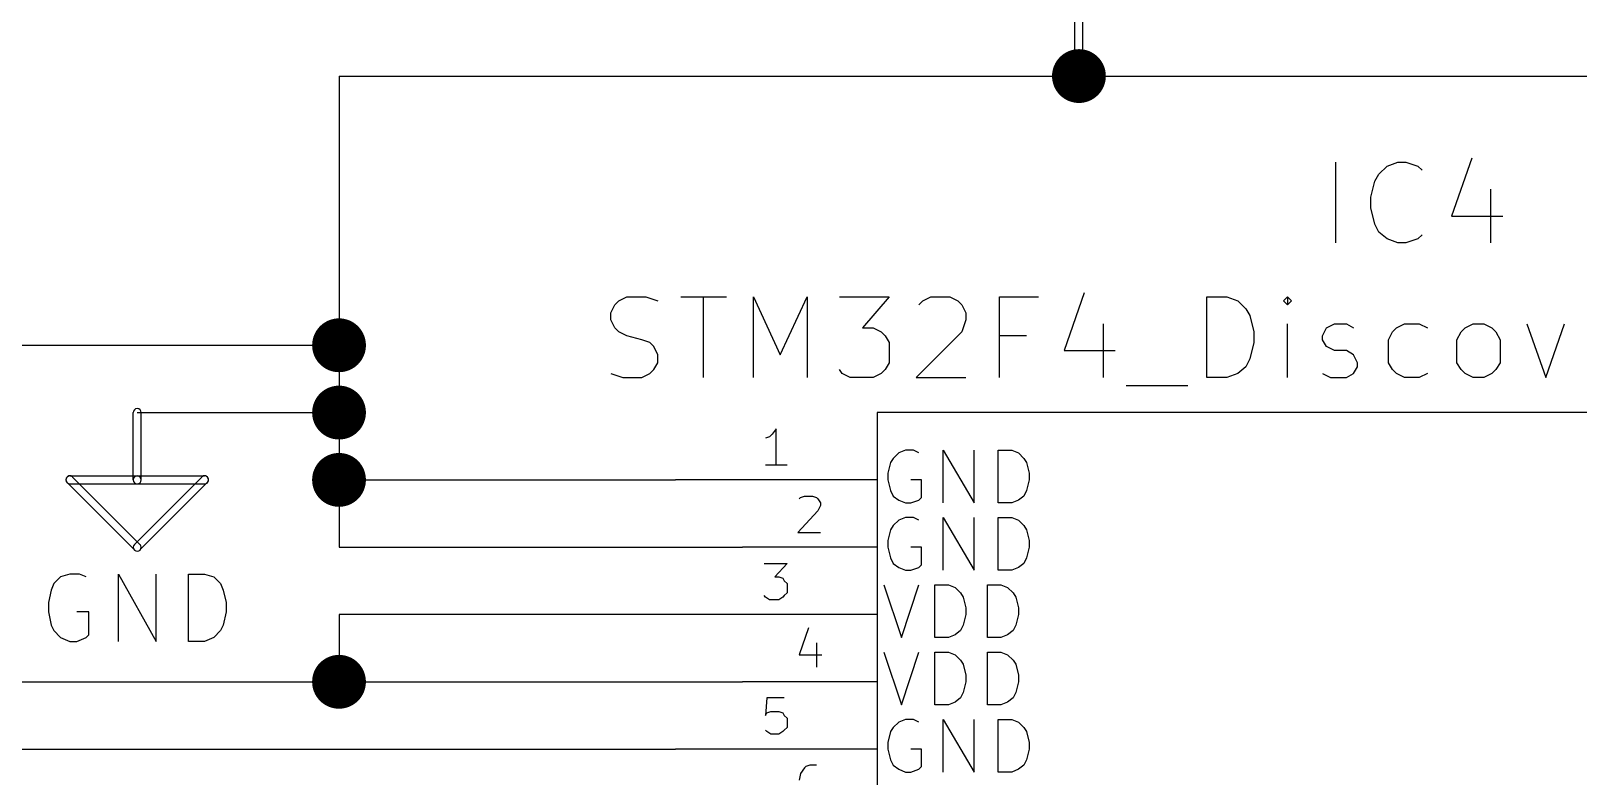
# Model space of a CAD drawing. Extents: x 10 to 287, y -200 to -10.
# Drawn here: x 29.74 to 58.95, y -89.41 to -75.35 of the extents above; entities that cross this region are included whole.
import ezdxf

# ---------------------------------------------------------------- set-up
doc = ezdxf.new("R2010")
doc.units = 0
doc.header["$MEASUREMENT"] = 0

msp = doc.modelspace()

# ---------------------------------------------------------------- linework, layer by layer
at = {"layer": 'Cyan 2'}
for p, q in [((54.3814, -79.3496), (54.3814, -77.8256)), ((55.1942, -78.0542), (55.3466, -77.9018)), ((55.3466, -77.9018), (55.5498, -77.8256)), ((55.5498, -77.8256), (55.7022, -77.8256)), ((55.7022, -77.8256), (55.9308, -77.9018)), ((55.9308, -77.9018), (56.007, -77.978)), ((56.9468, -77.7494), (56.5658, -78.8416)), ((55.0418, -78.486), (55.118, -78.1812)), ((55.118, -78.1812), (55.1942, -78.0542)), ((55.0418, -78.6892), (55.0418, -78.486)), ((57.3024, -78.3336), (57.3024, -79.3496)), ((55.118, -78.994), (55.0418, -78.6892)), ((56.5658, -78.8416), (57.531, -78.8416)), ((55.1942, -79.1464), (55.118, -78.994)), ((55.3466, -79.2734), (55.1942, -79.1464)), ((55.5498, -79.3496), (55.3466, -79.2734)), ((55.7022, -79.3496), (55.5498, -79.3496)), ((55.9308, -79.2734), (55.7022, -79.3496)), ((56.007, -79.1972), (55.9308, -79.2734)), ((49.6316, -80.2894), (49.2506, -81.3816)), ((40.6908, -80.6704), (40.767, -80.518)), ((40.767, -80.518), (40.8432, -80.4418)), ((40.8432, -80.4418), (40.9956, -80.3656)), ((40.9956, -80.3656), (41.3512, -80.3656)), ((41.3512, -80.3656), (41.5798, -80.4418)), ((42.0116, -80.3656), (42.8752, -80.3656)), ((42.4434, -81.8896), (42.4434, -80.3656)), ((43.3832, -81.8896), (43.3832, -80.3656)), ((43.3832, -80.3656), (43.8912, -81.4578)), ((43.8912, -81.4578), (44.3992, -80.3656)), ((44.3992, -80.3656), (44.3992, -81.8896)), ((45.0088, -80.3656), (45.9486, -80.3656)), ((45.9486, -80.3656), (45.4406, -80.9498)), ((46.5074, -80.518), (46.5836, -80.4418)), ((46.5836, -80.4418), (46.736, -80.3656)), ((46.736, -80.3656), (47.0916, -80.3656)), ((47.0916, -80.3656), (47.244, -80.4418)), ((47.244, -80.4418), (47.3202, -80.518)), ((47.3202, -80.518), (47.3964, -80.6704)), ((48.0314, -81.8896), (48.0314, -80.3656)), ((48.0314, -80.3656), (48.768, -80.3656)), ((51.943, -81.8896), (51.943, -80.3656)), ((51.943, -80.3656), (52.324, -80.3656)), ((52.324, -80.3656), (52.5272, -80.4418)), ((52.5272, -80.4418), (52.6796, -80.5942)), ((52.6796, -80.5942), (52.7558, -80.7212)), ((53.467, -80.3656), (53.3908, -80.4418)), ((53.3908, -80.4418), (53.467, -80.518)), ((53.5432, -80.4418), (53.467, -80.3656)), ((53.467, -80.3656), (53.467, -80.518)), ((53.467, -80.518), (53.5432, -80.4418)), ((40.6908, -80.7974), (40.6908, -80.6704)), ((40.767, -80.9498), (40.6908, -80.7974)), ((47.3964, -80.7974), (47.3202, -81.026)), ((47.3964, -80.6704), (47.3964, -80.7974)), ((49.9872, -80.8736), (49.9872, -81.8896)), ((52.7558, -80.7212), (52.832, -81.026)), ((53.467, -81.8896), (53.467, -80.8736)), ((54.2036, -80.9498), (54.356, -80.8736)), ((54.356, -80.8736), (54.5846, -80.8736)), ((54.5846, -80.8736), (54.7116, -80.9498)), ((55.5244, -80.9498), (55.6768, -80.8736)), ((55.6768, -80.8736), (55.9562, -80.8736)), ((55.9562, -80.8736), (56.1086, -80.9498)), ((56.8198, -80.9498), (56.9722, -80.8736)), ((56.9722, -80.8736), (57.1754, -80.8736)), ((57.1754, -80.8736), (57.3278, -80.9498)), ((57.9882, -80.8736), (58.3438, -81.8896)), ((58.3438, -81.8896), (58.6994, -80.8736)), ((40.8432, -81.026), (40.767, -80.9498)), ((40.9956, -81.1022), (40.8432, -81.026)), ((41.275, -81.1784), (40.9956, -81.1022)), ((41.4274, -81.2292), (41.275, -81.1784)), ((45.4406, -80.9498), (45.6438, -80.9498)), ((45.6438, -80.9498), (45.7962, -81.026)), ((45.7962, -81.026), (45.8724, -81.1022)), ((45.8724, -81.1022), (45.9486, -81.2292)), ((47.3202, -81.026), (46.4566, -81.8896)), ((48.5394, -81.1022), (48.0314, -81.1022)), ((52.832, -81.026), (52.832, -81.2292)), ((54.1274, -81.1022), (54.2036, -80.9498)), ((54.1274, -81.1784), (54.1274, -81.1022)), ((54.2036, -81.3054), (54.1274, -81.1784)), ((55.372, -81.1784), (55.4482, -81.026)), ((55.372, -81.6102), (55.372, -81.1784)), ((55.4482, -81.026), (55.5244, -80.9498)), ((56.6674, -81.1784), (56.7436, -81.026)), ((56.6674, -81.6102), (56.6674, -81.1784)), ((56.7436, -81.026), (56.8198, -80.9498)), ((57.3278, -80.9498), (57.404, -81.026)), ((57.404, -81.026), (57.4802, -81.1784)), ((57.4802, -81.1784), (57.4802, -81.6102)), ((41.5036, -81.3054), (41.4274, -81.2292)), ((41.5798, -81.4578), (41.5036, -81.3054)), ((41.5798, -81.6102), (41.5798, -81.4578)), ((45.9486, -81.2292), (45.9486, -81.6102)), ((49.2506, -81.3816), (50.2158, -81.3816)), ((52.832, -81.2292), (52.7558, -81.534)), ((54.356, -81.3816), (54.2036, -81.3054)), ((54.5846, -81.3816), (54.356, -81.3816)), ((54.7116, -81.4578), (54.5846, -81.3816)), ((54.7878, -81.6102), (54.7116, -81.4578)), ((41.4274, -81.8134), (41.5036, -81.7372)), ((41.5036, -81.7372), (41.5798, -81.6102)), ((45.0596, -81.8134), (45.0088, -81.7372)), ((45.8724, -81.7372), (45.7962, -81.8134)), ((45.9486, -81.6102), (45.8724, -81.7372)), ((52.6796, -81.6864), (52.5272, -81.8134)), ((52.7558, -81.534), (52.6796, -81.6864)), ((54.7116, -81.8134), (54.7878, -81.6864)), ((54.7878, -81.6864), (54.7878, -81.6102)), ((55.4482, -81.7372), (55.372, -81.6102)), ((55.5244, -81.8134), (55.4482, -81.7372)), ((56.7436, -81.7372), (56.6674, -81.6102)), ((56.8198, -81.8134), (56.7436, -81.7372)), ((57.404, -81.7372), (57.3278, -81.8134)), ((57.4802, -81.6102), (57.404, -81.7372)), ((40.6908, -81.8134), (40.9194, -81.8896)), ((40.9194, -81.8896), (41.275, -81.8896)), ((41.275, -81.8896), (41.4274, -81.8134)), ((45.212, -81.8896), (45.0596, -81.8134)), ((45.6438, -81.8896), (45.212, -81.8896)), ((45.7962, -81.8134), (45.6438, -81.8896)), ((46.4566, -81.8896), (47.3964, -81.8896)), ((50.419, -82.042), (51.5874, -82.042)), ((52.324, -81.8896), (51.943, -81.8896)), ((52.5272, -81.8134), (52.324, -81.8896)), ((54.1274, -81.8134), (54.2798, -81.8896)), ((54.2798, -81.8896), (54.5846, -81.8896)), ((54.5846, -81.8896), (54.7116, -81.8134)), ((55.6768, -81.8896), (55.5244, -81.8134)), ((55.9562, -81.8896), (55.6768, -81.8896)), ((56.1086, -81.8134), (55.9562, -81.8896)), ((56.9722, -81.8896), (56.8198, -81.8134)), ((57.1754, -81.8896), (56.9722, -81.8896)), ((57.3278, -81.8134), (57.1754, -81.8896)), ((45.974, -83.4898), (45.9232, -83.693)), ((46.0248, -83.4136), (45.974, -83.4898)), ((46.1264, -83.312), (46.0248, -83.4136)), ((46.2534, -83.2612), (46.1264, -83.312)), ((46.4058, -83.2612), (46.2534, -83.2612)), ((46.5074, -83.312), (46.4058, -83.2612)), ((46.9646, -84.2518), (46.9646, -83.2612)), ((46.9646, -83.2612), (47.5488, -84.2518)), ((47.5488, -84.2518), (47.5488, -83.2612)), ((48.006, -84.2518), (48.006, -83.2612)), ((48.006, -83.2612), (48.26, -83.2612)), ((48.26, -83.2612), (48.387, -83.312)), ((48.387, -83.312), (48.4886, -83.4136)), ((48.4886, -83.4136), (48.5394, -83.4898)), ((48.5394, -83.4898), (48.5902, -83.693)), ((45.9232, -83.693), (45.9232, -83.82)), ((45.9232, -83.82), (45.974, -84.0232)), ((46.5582, -83.82), (46.355, -83.82)), ((46.5582, -84.1502), (46.5582, -83.82)), ((48.5902, -83.82), (48.5394, -84.0232)), ((48.5902, -83.693), (48.5902, -83.82)), ((45.974, -84.0232), (46.0248, -84.1248)), ((46.0248, -84.1248), (46.1264, -84.201)), ((48.4886, -84.1248), (48.387, -84.201)), ((48.5394, -84.0232), (48.4886, -84.1248)), ((46.1264, -84.201), (46.2534, -84.2518)), ((46.2534, -84.2518), (46.355, -84.2518)), ((46.355, -84.2518), (46.5074, -84.201)), ((46.5074, -84.201), (46.5582, -84.1502)), ((48.26, -84.2518), (48.006, -84.2518)), ((48.387, -84.201), (48.26, -84.2518)), ((46.0248, -84.6836), (45.974, -84.7598)), ((46.1264, -84.582), (46.0248, -84.6836)), ((46.2534, -84.5312), (46.1264, -84.582)), ((46.4058, -84.5312), (46.2534, -84.5312)), ((46.5074, -84.582), (46.4058, -84.5312)), ((46.9646, -85.5218), (46.9646, -84.5312)), ((46.9646, -84.5312), (47.5488, -85.5218)), ((47.5488, -85.5218), (47.5488, -84.5312)), ((48.006, -85.5218), (48.006, -84.5312)), ((48.006, -84.5312), (48.26, -84.5312)), ((48.26, -84.5312), (48.387, -84.582)), ((48.387, -84.582), (48.4886, -84.6836)), ((48.4886, -84.6836), (48.5394, -84.7598)), ((45.974, -84.7598), (45.9232, -84.963)), ((45.9232, -84.963), (45.9232, -85.09)), ((48.5394, -84.7598), (48.5902, -84.963)), ((48.5902, -84.963), (48.5902, -85.09)), ((45.9232, -85.09), (45.974, -85.2932)), ((45.974, -85.2932), (46.0248, -85.3948)), ((46.5582, -85.09), (46.355, -85.09)), ((46.5582, -85.4202), (46.5582, -85.09)), ((48.5394, -85.2932), (48.4886, -85.3948)), ((48.5902, -85.09), (48.5394, -85.2932)), ((46.0248, -85.3948), (46.1264, -85.471)), ((46.1264, -85.471), (46.2534, -85.5218)), ((46.2534, -85.5218), (46.355, -85.5218)), ((46.355, -85.5218), (46.5074, -85.471)), ((46.5074, -85.471), (46.5582, -85.4202)), ((48.26, -85.5218), (48.006, -85.5218)), ((48.387, -85.471), (48.26, -85.5218)), ((48.4886, -85.3948), (48.387, -85.471)), ((30.1752, -85.7758), (30.1244, -85.9028)), ((30.3022, -85.6488), (30.1752, -85.7758)), ((30.48, -85.598), (30.3022, -85.6488)), ((30.6578, -85.598), (30.48, -85.598)), ((30.7848, -85.6488), (30.6578, -85.598)), ((31.3944, -86.868), (31.3944, -85.598)), ((31.3944, -85.598), (32.1056, -86.868)), ((32.1056, -86.868), (32.1056, -85.598)), ((32.7152, -86.868), (32.7152, -85.598)), ((32.7152, -85.598), (33.02, -85.598)), ((33.02, -85.598), (33.1978, -85.6488)), ((33.1978, -85.6488), (33.3248, -85.7758)), ((33.3248, -85.7758), (33.3756, -85.9028)), ((45.847, -85.8012), (46.1772, -86.7918)), ((46.1772, -86.7918), (46.5074, -85.8012)), ((46.8122, -86.7918), (46.8122, -85.8012)), ((46.8122, -85.8012), (47.0662, -85.8012)), ((47.0662, -85.8012), (47.1932, -85.852)), ((47.1932, -85.852), (47.2948, -85.9536)), ((47.8028, -86.7918), (47.8028, -85.8012)), ((47.8028, -85.8012), (48.0568, -85.8012)), ((48.0568, -85.8012), (48.1838, -85.852)), ((48.1838, -85.852), (48.2854, -85.9536)), ((30.1244, -85.9028), (30.0736, -86.1314)), ((30.0736, -86.1314), (30.0736, -86.3092)), ((33.3756, -85.9028), (33.4264, -86.1314)), ((33.4264, -86.1314), (33.4264, -86.3092)), ((47.2948, -85.9536), (47.3456, -86.0298)), ((47.3456, -86.0298), (47.3964, -86.233)), ((48.2854, -85.9536), (48.3362, -86.0298)), ((48.3362, -86.0298), (48.387, -86.233)), ((30.0736, -86.3092), (30.1244, -86.5632)), ((30.8356, -86.3092), (30.607, -86.3092)), ((30.8356, -86.741), (30.8356, -86.3092)), ((33.4264, -86.3092), (33.3756, -86.5632)), ((47.3964, -86.36), (47.3456, -86.5632)), ((47.3964, -86.233), (47.3964, -86.36)), ((48.387, -86.36), (48.3362, -86.5632)), ((48.387, -86.233), (48.387, -86.36)), ((30.1244, -86.5632), (30.1752, -86.6648)), ((30.1752, -86.6648), (30.3022, -86.7918)), ((30.7848, -86.7918), (30.8356, -86.741)), ((33.3248, -86.6648), (33.1978, -86.7918)), ((33.3756, -86.5632), (33.3248, -86.6648)), ((47.1932, -86.741), (47.0662, -86.7918)), ((47.2948, -86.6648), (47.1932, -86.741)), ((47.3456, -86.5632), (47.2948, -86.6648)), ((48.1838, -86.741), (48.0568, -86.7918)), ((48.2854, -86.6648), (48.1838, -86.741)), ((48.3362, -86.5632), (48.2854, -86.6648)), ((30.3022, -86.7918), (30.48, -86.868)), ((30.48, -86.868), (30.607, -86.868)), ((30.607, -86.868), (30.7848, -86.7918)), ((33.02, -86.868), (32.7152, -86.868)), ((33.1978, -86.7918), (33.02, -86.868)), ((47.0662, -86.7918), (46.8122, -86.7918)), ((48.0568, -86.7918), (47.8028, -86.7918)), ((45.847, -87.0712), (46.1772, -88.0618)), ((46.1772, -88.0618), (46.5074, -87.0712)), ((46.8122, -88.0618), (46.8122, -87.0712)), ((46.8122, -87.0712), (47.0662, -87.0712)), ((47.0662, -87.0712), (47.1932, -87.122)), ((47.1932, -87.122), (47.2948, -87.2236)), ((47.2948, -87.2236), (47.3456, -87.2998)), ((47.3456, -87.2998), (47.3964, -87.503)), ((47.8028, -88.0618), (47.8028, -87.0712)), ((47.8028, -87.0712), (48.0568, -87.0712)), ((48.0568, -87.0712), (48.1838, -87.122)), ((48.1838, -87.122), (48.2854, -87.2236)), ((48.2854, -87.2236), (48.3362, -87.2998)), ((48.3362, -87.2998), (48.387, -87.503)), ((47.3964, -87.63), (47.3456, -87.8332)), ((47.3964, -87.503), (47.3964, -87.63)), ((48.387, -87.63), (48.3362, -87.8332)), ((48.387, -87.503), (48.387, -87.63)), ((47.3456, -87.8332), (47.2948, -87.9348)), ((48.3362, -87.8332), (48.2854, -87.9348)), ((47.0662, -88.0618), (46.8122, -88.0618)), ((47.1932, -88.011), (47.0662, -88.0618)), ((47.2948, -87.9348), (47.1932, -88.011)), ((48.0568, -88.0618), (47.8028, -88.0618)), ((48.1838, -88.011), (48.0568, -88.0618)), ((48.2854, -87.9348), (48.1838, -88.011)), ((46.0248, -88.4936), (45.974, -88.5698)), ((46.1264, -88.392), (46.0248, -88.4936)), ((46.2534, -88.3412), (46.1264, -88.392)), ((46.4058, -88.3412), (46.2534, -88.3412)), ((46.5074, -88.392), (46.4058, -88.3412)), ((46.9646, -89.3318), (46.9646, -88.3412)), ((46.9646, -88.3412), (47.5488, -89.3318)), ((47.5488, -89.3318), (47.5488, -88.3412)), ((48.006, -89.3318), (48.006, -88.3412)), ((48.006, -88.3412), (48.26, -88.3412)), ((48.26, -88.3412), (48.387, -88.392)), ((48.387, -88.392), (48.4886, -88.4936)), ((48.4886, -88.4936), (48.5394, -88.5698)), ((45.974, -88.5698), (45.9232, -88.773)), ((45.9232, -88.773), (45.9232, -88.9)), ((48.5394, -88.5698), (48.5902, -88.773)), ((48.5902, -88.773), (48.5902, -88.9)), ((45.9232, -88.9), (45.974, -89.1032)), ((46.5582, -88.9), (46.355, -88.9)), ((46.5582, -89.2302), (46.5582, -88.9)), ((48.5902, -88.9), (48.5394, -89.1032)), ((45.974, -89.1032), (46.0248, -89.2048)), ((46.0248, -89.2048), (46.1264, -89.281)), ((46.1264, -89.281), (46.2534, -89.3318)), ((46.2534, -89.3318), (46.355, -89.3318)), ((46.355, -89.3318), (46.5074, -89.281)), ((46.5074, -89.281), (46.5582, -89.2302)), ((48.26, -89.3318), (48.006, -89.3318)), ((48.387, -89.281), (48.26, -89.3318)), ((48.4886, -89.2048), (48.387, -89.281)), ((48.5394, -89.1032), (48.4886, -89.2048))]:
    msp.add_line(p, q, dxfattribs=at)
at = {"layer": 'Green 2'}
for p, q in [((35.56, -76.2), (35.56, -85.09)), ((35.56, -76.2), (101.6, -76.2)), ((21.59, -81.28), (35.56, -81.28)), ((31.75, -82.55), (35.56, -82.55)), ((35.56, -83.82), (41.91, -83.82)), ((35.56, -85.09), (43.18, -85.09)), ((41.91, -86.36), (35.56, -86.36)), ((35.56, -86.36), (35.56, -87.63)), ((26.67, -87.63), (43.18, -87.63)), ((21.59, -88.9), (41.91, -88.9))]:
    msp.add_line(p, q, dxfattribs=at)
at = {"layer": 'Green 2', "const_width": 0.508}
for points in [[(49.276, -76.2, 1), (49.784, -76.2, 1)], [(35.306, -81.28, 1), (35.814, -81.28, 1)], [(35.306, -82.55, 1), (35.814, -82.55, 1)], [(35.306, -83.82, 1), (35.814, -83.82, 1)], [(35.306, -87.63, 1), (35.814, -87.63, 1)]]:
    msp.add_lwpolyline(points, format="xyb", close=True, dxfattribs=at)
at = {"layer": 'Red 2'}
for p, q in [((49.4538, -76.2), (49.4538, -74.93)), ((49.6062, -76.2), (49.6062, -74.93)), ((31.6738, -83.82), (31.6738, -82.55)), ((31.8262, -83.82), (31.8262, -82.55)), ((66.04, -82.55), (45.72, -82.55)), ((45.72, -82.55), (45.72, -148.59)), ((43.7388, -82.9564), (43.688, -83.0072)), ((43.815, -82.8548), (43.7388, -82.9564)), ((43.815, -83.5406), (43.815, -82.8548)), ((43.688, -83.0072), (43.6118, -83.0326)), ((44.0182, -83.5406), (43.6118, -83.5406)), ((30.48, -83.7438), (31.75, -83.7438)), ((31.8008, -85.0392), (30.5308, -83.7692)), ((32.9692, -83.7692), (31.6992, -85.0392)), ((31.75, -83.7438), (33.02, -83.7438)), ((45.72, -83.82), (41.91, -83.82)), ((31.6992, -85.1408), (30.4292, -83.8708)), ((30.48, -83.8962), (31.75, -83.8962)), ((31.75, -83.8962), (33.02, -83.8962)), ((33.0708, -83.8708), (31.8008, -85.1408)), ((44.2722, -84.1502), (44.3484, -84.1248)), ((44.3484, -84.1248), (44.5008, -84.1248)), ((44.5008, -84.1248), (44.577, -84.1502)), ((44.6024, -84.4042), (44.2214, -84.8106)), ((44.2468, -84.1756), (44.2722, -84.1502)), ((44.577, -84.1502), (44.6024, -84.1756)), ((44.6024, -84.1756), (44.6532, -84.2518)), ((44.6532, -84.3026), (44.6024, -84.4042)), ((44.6532, -84.2518), (44.6532, -84.3026)), ((44.2214, -84.8106), (44.6532, -84.8106)), ((45.72, -85.09), (43.18, -85.09)), ((43.5864, -85.3948), (44.0182, -85.3948)), ((44.0182, -85.3948), (43.7896, -85.6488)), ((43.7896, -85.6488), (43.8658, -85.6488)), ((43.8658, -85.6488), (43.942, -85.6742)), ((43.942, -85.6742), (43.9674, -85.725)), ((43.9674, -85.725), (44.0182, -85.7758)), ((44.0182, -85.7758), (44.0182, -85.9536)), ((43.6118, -86.0298), (43.5864, -86.0044)), ((43.688, -86.0806), (43.6118, -86.0298)), ((43.8658, -86.0806), (43.688, -86.0806)), ((43.942, -86.0298), (43.8658, -86.0806)), ((43.9674, -86.0044), (43.942, -86.0298)), ((44.0182, -85.9536), (43.9674, -86.0044)), ((45.72, -86.36), (41.91, -86.36)), ((44.4246, -86.614), (44.2468, -87.122)), ((44.577, -86.8934), (44.577, -87.3506)), ((44.2468, -87.122), (44.6786, -87.122)), ((45.72, -87.63), (43.18, -87.63)), ((43.6372, -87.9348), (43.6118, -88.265)), ((43.6118, -88.265), (43.6372, -88.2142)), ((43.9674, -87.9348), (43.6372, -87.9348)), ((43.6372, -88.2142), (43.7134, -88.1888)), ((43.7134, -88.1888), (43.8658, -88.1888)), ((43.8658, -88.1888), (43.942, -88.2142)), ((43.942, -88.2142), (43.9674, -88.265)), ((43.9674, -88.265), (44.0182, -88.3158)), ((44.0182, -88.4936), (43.9674, -88.5444)), ((44.0182, -88.3158), (44.0182, -88.4936)), ((43.6372, -88.5698), (43.6118, -88.5444)), ((43.7134, -88.6206), (43.6372, -88.5698)), ((43.8658, -88.6206), (43.7134, -88.6206)), ((43.942, -88.5698), (43.8658, -88.6206)), ((43.9674, -88.5444), (43.942, -88.5698)), ((45.72, -88.9), (41.91, -88.9)), ((44.2722, -89.3572), (44.2468, -89.4842)), ((44.3484, -89.2556), (44.2722, -89.3572)), ((44.3738, -89.2302), (44.3484, -89.2556)), ((44.45, -89.2048), (44.3738, -89.2302)), ((44.577, -89.2048), (44.45, -89.2048))]:
    msp.add_line(p, q, dxfattribs=at)
for centre, start, end in [((49.53, -76.2), 180, 360), ((31.75, -82.55), 360, 540), ((30.48, -83.82), 405, 585), ((30.48, -83.82), 90, 270), ((31.75, -83.82), 90, 270), ((31.75, -83.82), 180, 360), ((31.75, -83.82), 270, 450), ((33.02, -83.82), 315, 495), ((33.02, -83.82), 270, 450), ((31.75, -85.09), 495, 675), ((31.75, -85.09), 225, 405)]:
    msp.add_arc(centre, 0.0762, start, end, dxfattribs=at)

doc.saveas('drawing.dxf')
